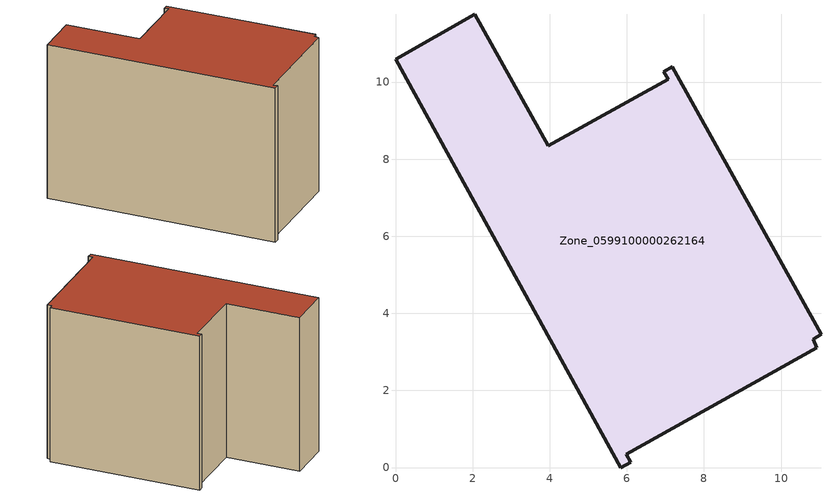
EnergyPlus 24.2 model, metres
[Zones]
Zone_0599100000262164
 floor ground (C_G): 10.83,3.33 10.93,3.1 5.99,0.34 6.1,0.14 5.84,0 0,10.59 2.06,11.75 3.96,8.34 7.07,10.07 6.96,10.26 7.18,10.39 11.04,3.46 z0
 wall outside (C_F): 5.84,0 6.1,0.14 5.99,0.34 10.93,3.1 10.83,3.33 11.04,3.46 7.18,10.39 6.96,10.26 7.07,10.07 3.96,8.34 2.06,11.75 0,10.59 5.84,0 z0:8.36
 roof outside (C_R): 10.93,3.1 10.83,3.33 11.04,3.46 7.18,10.39 6.96,10.26 7.07,10.07 3.96,8.34 2.06,11.75 0,10.59 5.84,0 6.1,0.14 5.99,0.34 z8.36
[BUILDING]
Pand.0599100000262164: North Axis=0; Terrain=City; Loads Convergence Tolerance Value=0.04; Temperature Convergence Tolerance Value=0.4; Solar Distribution=FullExterior; Maximum Number of Warmup Days=25; Minimum Number of Warmup Days=1
[Site:Location]
Rotterdam.The.Hague.AP_ZH_NLD Design_Conditions: Latitude=51.96; Longitude=4.45; Time Zone=1; Elevation=-4.5
[SITE:GROUNDTEMPERATURE:BUILDINGSURFACE]
18, 18, 18, 18, 18, 18, 18, 18, 18, 18, 18, 18
[MATERIAL] Thermal Absorptance=0.9; Solar Absorptance=0.7; Visible Absorptance=0.7
Name | Roughness | Thickness | Conductivity | Density | Specific Heat
G.TI.1965-1974 | MediumSmooth | 0.15 | 0.882353 | 540 | 1210
F.TI.1965-1974 | Rough | 0.3 | 0.697674 | 1920 | 840
R.TI.1965-1974 | MediumRough | 0.2 | 0.232558 | 1500 | 1000
[CONSTRUCTION]
C_G: G.TI.1965-1974
C_F: F.TI.1965-1974
C_R: R.TI.1965-1974
[ZONE]
Zone_0599100000262164: Type=1; Multiplier=1; Ceiling Height=Autocalculate; Volume=Autocalculate; Floor Area=autocalculate; Part of Total Floor Area=Yes
[ZONEINFILTRATION:DESIGNFLOWRATE]
Infil_Zone_0599100000262164: Zone or ZoneList or Space or SpaceList=Zone_0599100000262164; Schedule=AlwaysOn; Design Flow Rate Calculation Method=Flow/Area; Flow Rate per Floor Area=0.003; Constant Term Coefficient=1; Temperature Term Coefficient=0; Velocity Term Coefficient=0; Velocity Squared Term Coefficient=0
[HVACTEMPLATE:ZONE:IDEALLOADSAIRSYSTEM]
Zone_0599100000262164: Maximum Heating Supply Air Temperature=50; Minimum Cooling Supply Air Temperature=13; Maximum Heating Supply Air Humidity Ratio=0.0156; Minimum Cooling Supply Air Humidity Ratio=0.0077; Heating Limit=NoLimit; Cooling Limit=NoLimit; Dehumidification Control Type=ConstantSensibleHeatRatio; Cooling Sensible Heat Ratio=0.7; Dehumidification Setpoint=60; Humidification Control Type=None; Humidification Setpoint=30; Outdoor Air Method=None; Outdoor Air Flow Rate per Person=0.00944; Outdoor Air Flow Rate per Zone Floor Area=0; Outdoor Air Flow Rate per Zone=0; Demand Controlled Ventilation Type=None; Outdoor Air Economizer Type=NoEconomizer; Heat Recovery Type=None; Sensible Heat Recovery Effectiveness=0.7; Latent Heat Recovery Effectiveness=0.65
[ZONECONTROL:THERMOSTAT]
ThermostatControl_Zone_0599100000262164: Zone or ZoneList=Zone_0599100000262164; Control Type Schedule=DualSetpointControlType; Control 1=Thermostat_Zone_0599100000262164; Temperature Difference Between Cutout And Setpoint=0
[THERMOSTATSETPOINT:DUALSETPOINT]
Thermostat_Zone_0599100000262164: Heating Setpoint Temperature Schedule=HeatingSetpoint_Zone_0599100000262164; Cooling Setpoint Temperature Schedule=CoolingSetpoint_Zone_0599100000262164
[SCHEDULE:COMPACT]
HeatingSetpoint_Zone_0599100000262164: Through: 12/31, For: AllDays, Until: 24:00, 21
CoolingSetpoint_Zone_0599100000262164: Through: 12/31, For: AllDays, Until: 24:00, 24
DualSetpointControlType: Through: 12/31, For: AllDays, Until: 24:00, 4
AlwaysOn: Through: 12/31, For: AllDays, Until: 24:00, 1
